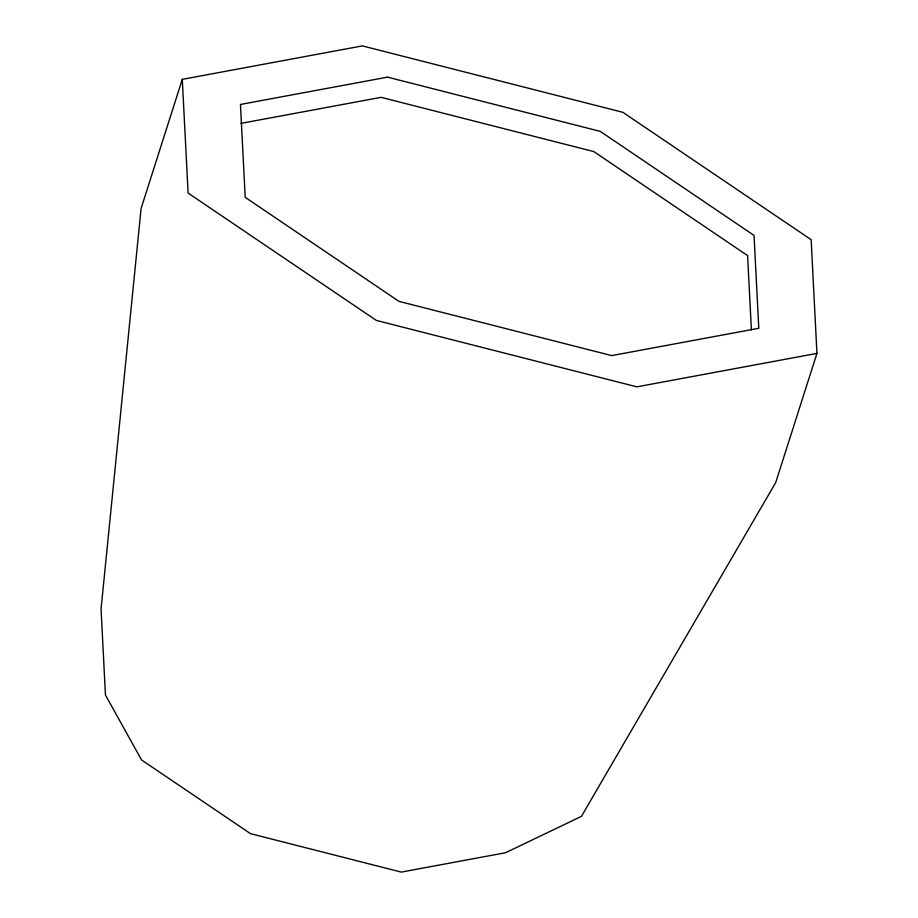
<?xml version="1.0" encoding="UTF-8"?>
<svg xmlns="http://www.w3.org/2000/svg" width="918" height="918" viewBox="0 0 918 918"><rect width="100%" height="100%" fill="white"/><g stroke="black" fill="none" stroke-linecap="round" stroke-linejoin="round"><path stroke-width="1.38" d="M182.292 79.35L141.097 208.443L101.06 608.932L105.444 695.006L141.533 759.932L250.511 833.659L401.281 872.1L505.52 852.742L581.427 816.366L775.744 482.489L816.94 353.396L811.145 239.678L622.852 112.306L362.38 45.9L182.292 79.35L188.098 193.067L376.391 320.439L636.862 386.845L816.94 353.396M241.009 123.368L381.085 97.342L593.82 151.585L747.596 255.606L751.394 329.906M387.534 77.146L240.459 104.468L245.198 197.336L398.974 301.368L611.709 355.599L758.784 328.288L754.045 235.41L600.269 131.377L387.534 77.146"/></g></svg>
